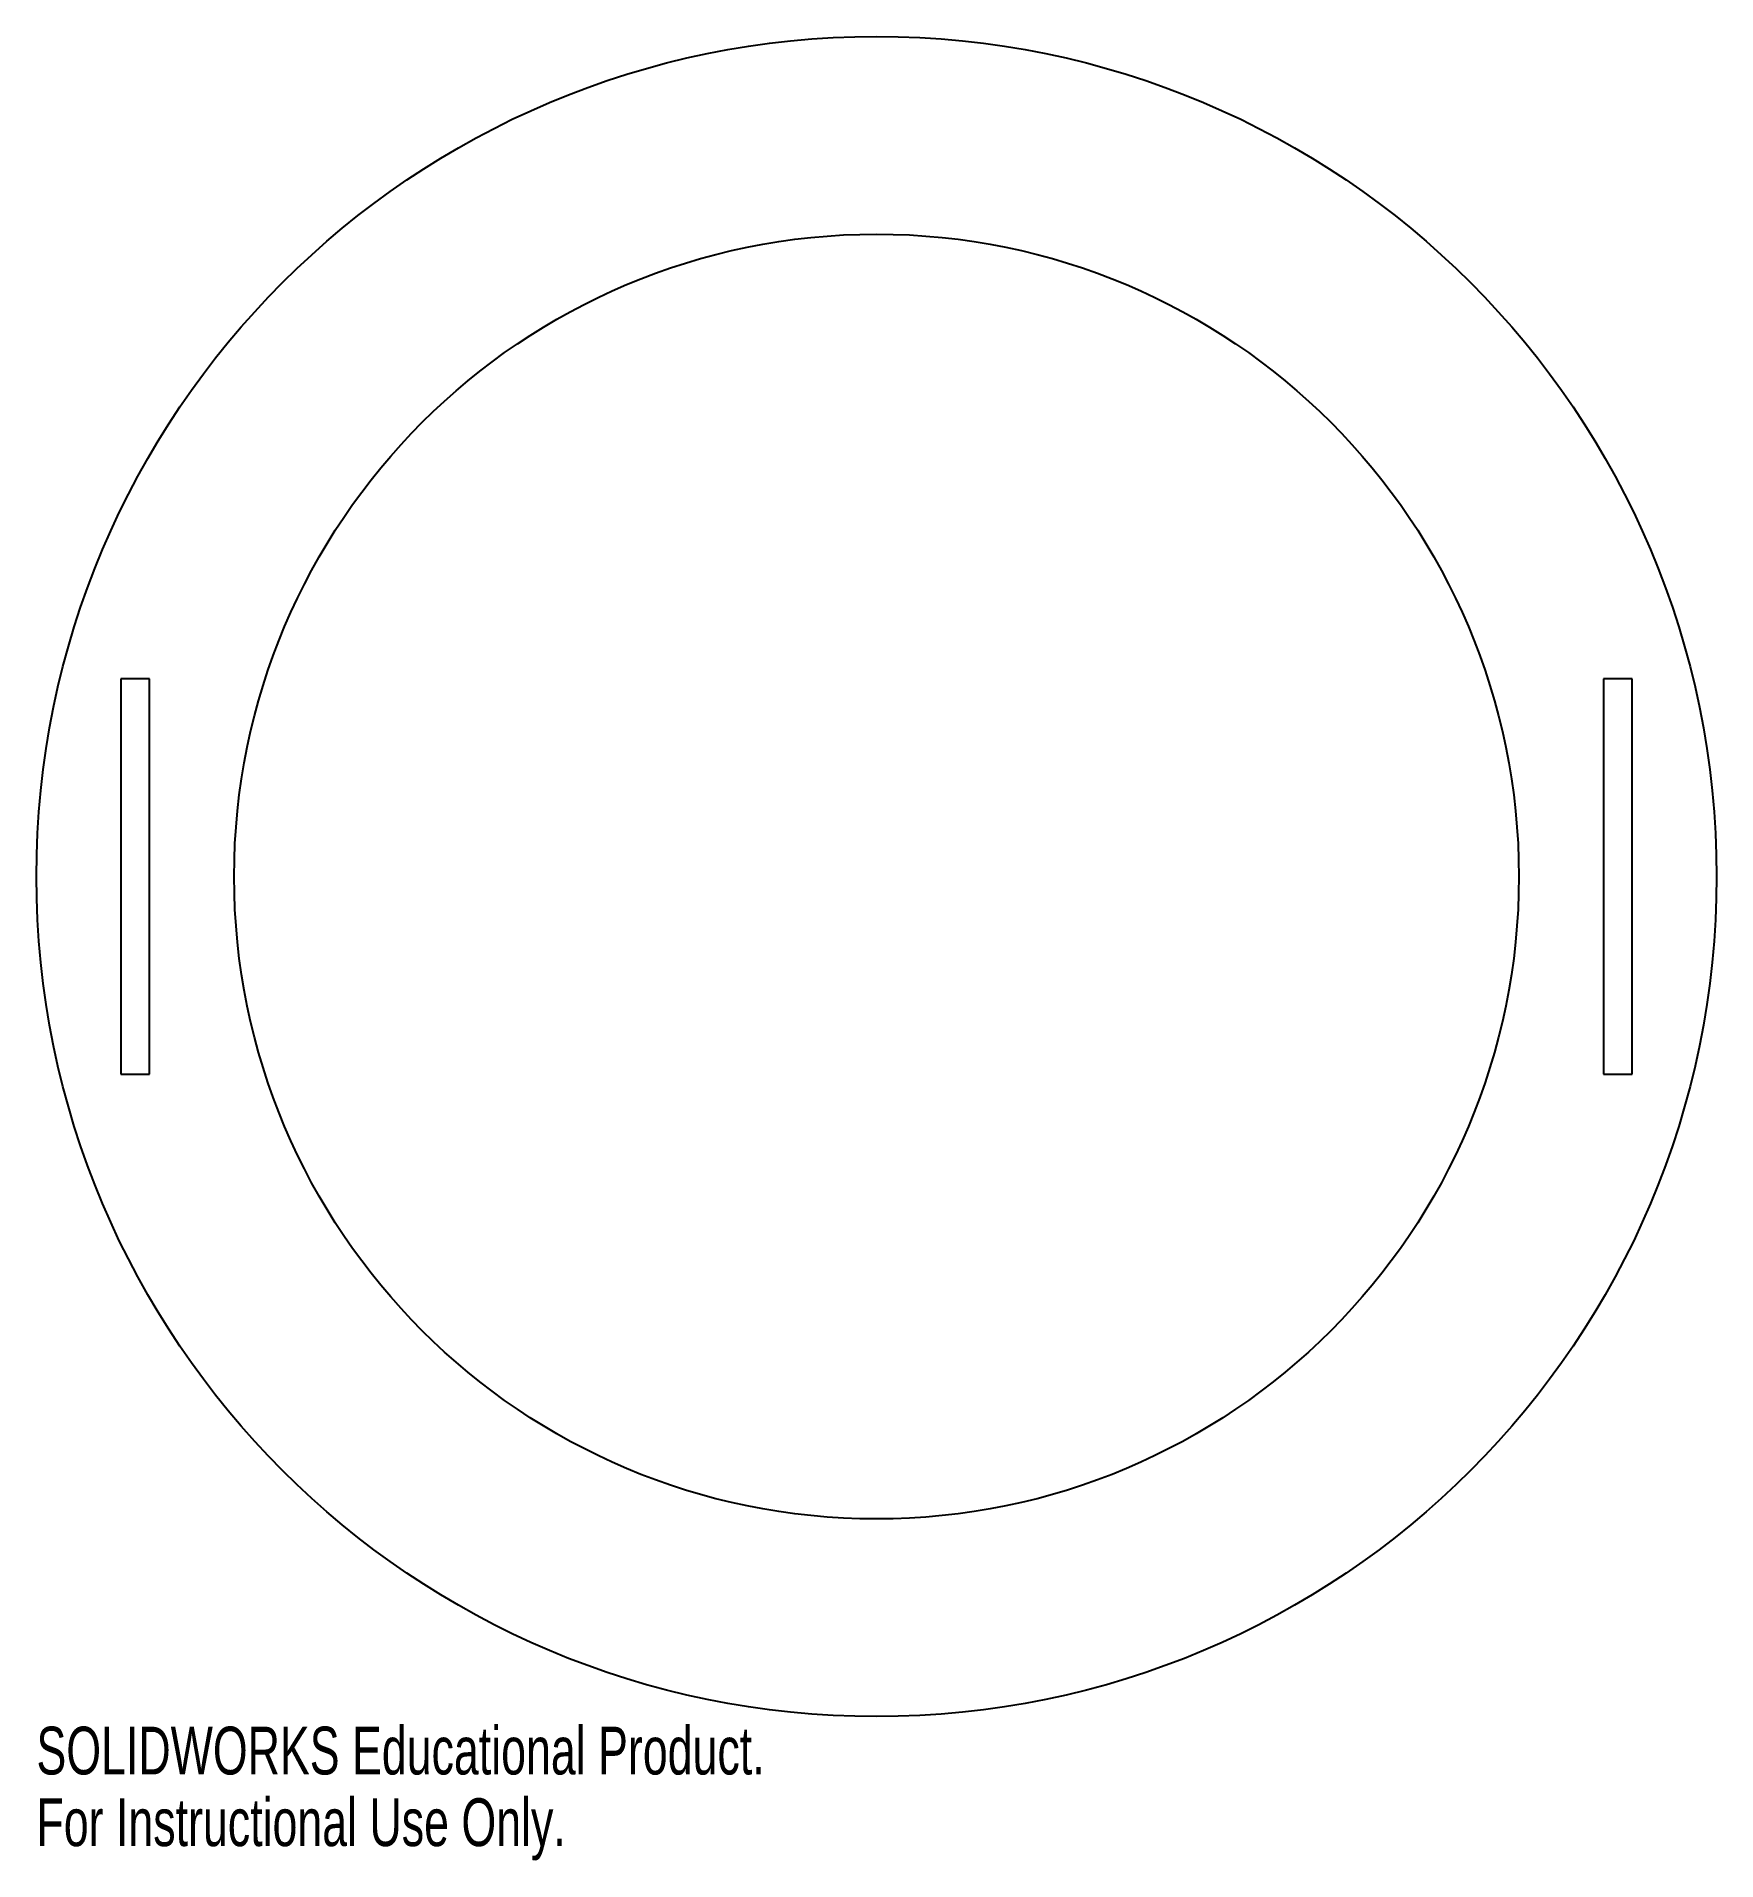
# Model space of a CAD drawing. Header units: millimetres. Extents: x -9 to 161, y -80 to 105.
import ezdxf

# ---------------------------------------------------------------- set-up
doc = ezdxf.new("R2010")
doc.units = ezdxf.units.MM
doc.styles.add('SLDTEXTSTYLE0', font='TXT', dxfattribs={"width": 0.7})

msp = doc.modelspace()

# ---------------------------------------------------------------- linework, layer by layer
at = {"color": 7, "linetype": 'Continuous', "lineweight": 25}
for p, q in [((2.9, 40), (0, 40)), ((0, 40), (0, 0)), ((2.9, 0), (2.9, 40)), ((152.9, 40), (150, 40)), ((150, 40), (150, 0)), ((152.9, 0), (152.9, 40)), ((0, 0), (2.9, 0)), ((150, 0), (152.9, 0))]:
    msp.add_line(p, q, dxfattribs=at)
for radius in [85, 65]:
    msp.add_circle((76.45, 20), radius, dxfattribs=at)

# ---------------------------------------------------------------- texts
at = {"color": 7, "linetype": 'Continuous', "char_height": 4.8336, "attachment_point": 1, "style": 'SLDTEXTSTYLE0'}
for s, insert in [('SOLIDWORKS Educational Product.', (-8.55, -66.02)), ('For Instructional Use Only.', (-8.55, -73.27))]:
    msp.add_mtext(s, dxfattribs=dict(at, insert=insert))

doc.saveas('drawing.dxf')
